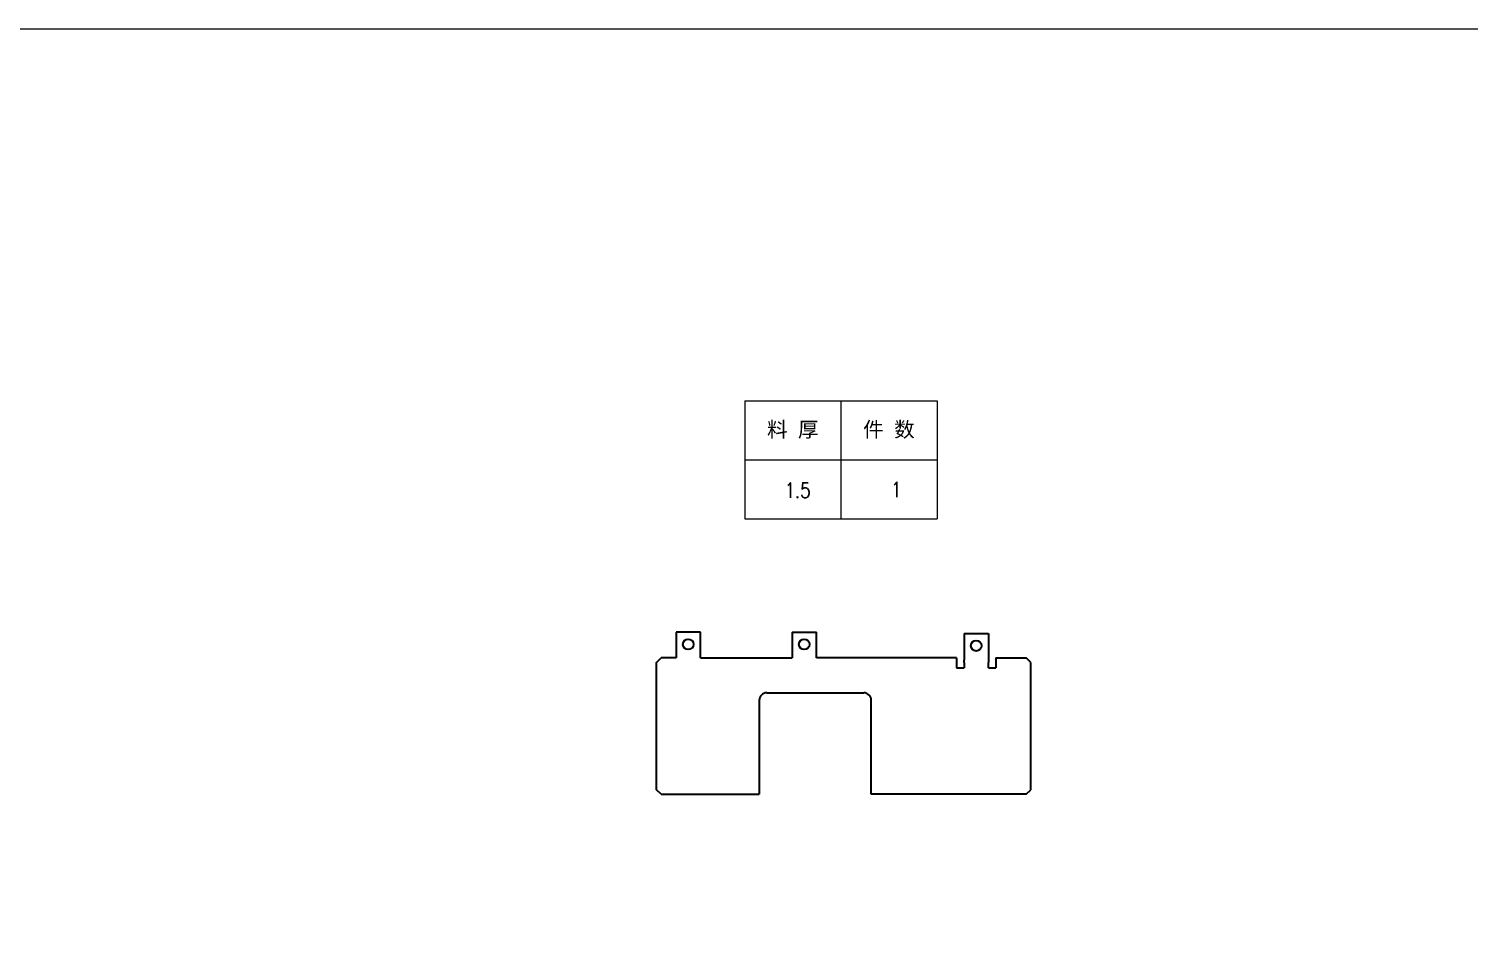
# Model space of a CAD drawing. Extents: x 337 to 133961, y -16604 to 10647.
# Drawn here: x 58850 to 59801, y 4499 to 5101 of the extents above; entities that cross this region are included whole.
import ezdxf
from ezdxf.enums import TextEntityAlignment as Align

# ---------------------------------------------------------------- set-up
doc = ezdxf.new("R2010")
doc.units = 0
doc.layers.get('0').update_dxf_attribs({"linetype": 'CONTINUOUS'})
doc.layers.add('DIM', color=71, linetype='CONTINUOUS', lineweight=13)
doc.styles.add('DIM', font='romans.shx', dxfattribs={"width": 0.8, "bigfont": 'bigfont.shx'})
doc.styles.get("Standard").update_dxf_attribs({"font": 'txt.shx', "bigfont": 'bigfont.shx'})

# ---------------------------------------------------------------- blocks, each defined once
blk = doc.blocks.new('*T470')
at = {"color": 0, "linetype": 'ByBlock', "lineweight": -2, "transparency": 16777216}
for p, q in [((0, 0), (127, 0)), ((0, 0), (0, -78)), ((63.5, 0), (63.5, -78)), ((127, 0), (127, -78)), ((0, -39), (127, -39)), ((0, -78), (127, -78))]:
    blk.add_line(p, q, dxfattribs=at)
at = {"color": 0, "transparency": 16777216, "char_height": 10, "width": 60.5, "attachment_point": 5}
for s, insert in [('{\\fSimSun|b0|i0|c134|p2;料 厚}', (31.75, -19.5)), ('{\\fSimSun|b0|i0|c134|p2;件 数}', (95.25, -19.5))]:
    blk.add_mtext(s, dxfattribs=dict(at, insert=insert))
blk = doc.blocks.new('拆图参数')
blk.add_blockref('*T470', (-63.5, 78))
at = {"style": 'DIM', "width": 0.8}
blk.add_attdef('6', text='', height=10, dxfattribs=at).set_placement((-37.13, 18.91), align=Align.MIDDLE_LEFT)
blk.add_attdef('1', text='', height=10, dxfattribs=at).set_placement((36.65, 19.27), align=Align.MIDDLE_CENTER)

msp = doc.modelspace()

# ---------------------------------------------------------------- linework, layer by layer
at = {"color": 7, "lineweight": 35, "ltscale": 0.4}
for p, q in [((59293.522, 4702.568), (59277.522, 4702.568)), ((59354.122, 4702.568), (59370.122, 4702.568))]:
    msp.add_line(p, q, dxfattribs=at)
at = {"color": 7, "lineweight": 35, "ltscale": 0.425}
for p, q in [((59277.522, 4702.568), (59277.522, 4685.568)), ((59293.522, 4685.568), (59293.522, 4702.568)), ((59354.122, 4702.568), (59354.122, 4685.568)), ((59370.122, 4685.568), (59370.122, 4702.568))]:
    msp.add_line(p, q, dxfattribs=at)
at = {"color": 7, "lineweight": 35, "ltscale": 0.0375}
for p, q in [((59467.722, 4701.668), (59467.722, 4684.068)), ((59483.722, 4701.668), (59483.722, 4684.068)), ((59467.722, 4682.568), (59467.722, 4684.068)), ((59483.722, 4684.068), (59483.722, 4682.568))]:
    msp.add_line(p, q, dxfattribs=at)
at = {"color": 7, "lineweight": 35}
for p, q in [((59467.722, 4701.668), (59483.722, 4701.668)), ((59264.522, 4598.568), (59264.522, 4682.568)), ((59511.722, 4598.568), (59511.722, 4682.568)), ((59337.422, 4662.568), (59401.422, 4662.568)), ((59332.422, 4657.568), (59332.422, 4595.568)), ((59406.422, 4595.568), (59406.422, 4657.568))]:
    msp.add_line(p, q, dxfattribs=at)
at = {"color": 7, "lineweight": 35, "ltscale": 0.106066}
for p, q in [((59264.522, 4682.568), (59267.522, 4685.568)), ((59511.722, 4682.568), (59508.722, 4685.568)), ((59267.522, 4595.568), (59264.522, 4598.568)), ((59508.722, 4595.568), (59511.722, 4598.568))]:
    msp.add_line(p, q, dxfattribs=at)
at = {"color": 7, "lineweight": 35, "ltscale": 0.25}
for p, q in [((59277.522, 4685.568), (59267.522, 4685.568)), ((59488.722, 4685.568), (59498.722, 4685.568)), ((59498.722, 4685.568), (59508.722, 4685.568))]:
    msp.add_line(p, q, dxfattribs=at)
at = {"color": 7, "lineweight": 35, "ltscale": 0.075}
for p, q in [((59293.522, 4685.568), (59354.122, 4685.568)), ((59462.722, 4685.568), (59370.122, 4685.568)), ((59267.522, 4595.568), (59332.422, 4595.568)), ((59508.722, 4595.568), (59406.422, 4595.568))]:
    msp.add_line(p, q, dxfattribs=at)
at = {"color": 7, "lineweight": 35, "ltscale": 0.1625}
for p, q in [((59462.722, 4685.568), (59462.722, 4679.068)), ((59488.722, 4685.568), (59488.722, 4679.068))]:
    msp.add_line(p, q, dxfattribs=at)
at = {"color": 7, "lineweight": 35, "ltscale": 0.0875}
for p, q in [((59467.722, 4682.568), (59467.722, 4679.068)), ((59483.722, 4679.068), (59483.722, 4682.568))]:
    msp.add_line(p, q, dxfattribs=at)
at = {"color": 7, "lineweight": 35, "ltscale": 0.125}
for p, q in [((59462.722, 4679.068), (59467.722, 4679.068)), ((59483.722, 4679.068), (59488.722, 4679.068))]:
    msp.add_line(p, q, dxfattribs=at)
at = {"color": 7, "lineweight": 35}
for centre in [(59285.522, 4694.568), (59362.122, 4694.568), (59475.722, 4693.668)]:
    msp.add_circle(centre, 3.5, dxfattribs=at)
for centre, start, end in [((59337.422, 4657.568), 90, 180), ((59401.422, 4657.568), 0, 90)]:
    msp.add_arc(centre, 5, start, end, dxfattribs=at)
at = {"layer": 'DIM', "color": 1}
msp.add_lwpolyline([(54747.954, 5100.967), (67664.626, 5100.967), (67664.626, 2351.005), (54747.954, 2351.005)], close=True, dxfattribs=at)

# ---------------------------------------------------------------- block references
msp.add_blockref('拆图参数', (59386.315, 4777.386), dxfattribs=at).add_auto_attribs({'1': '1', '6': '1.5'})

doc.saveas('drawing.dxf')
